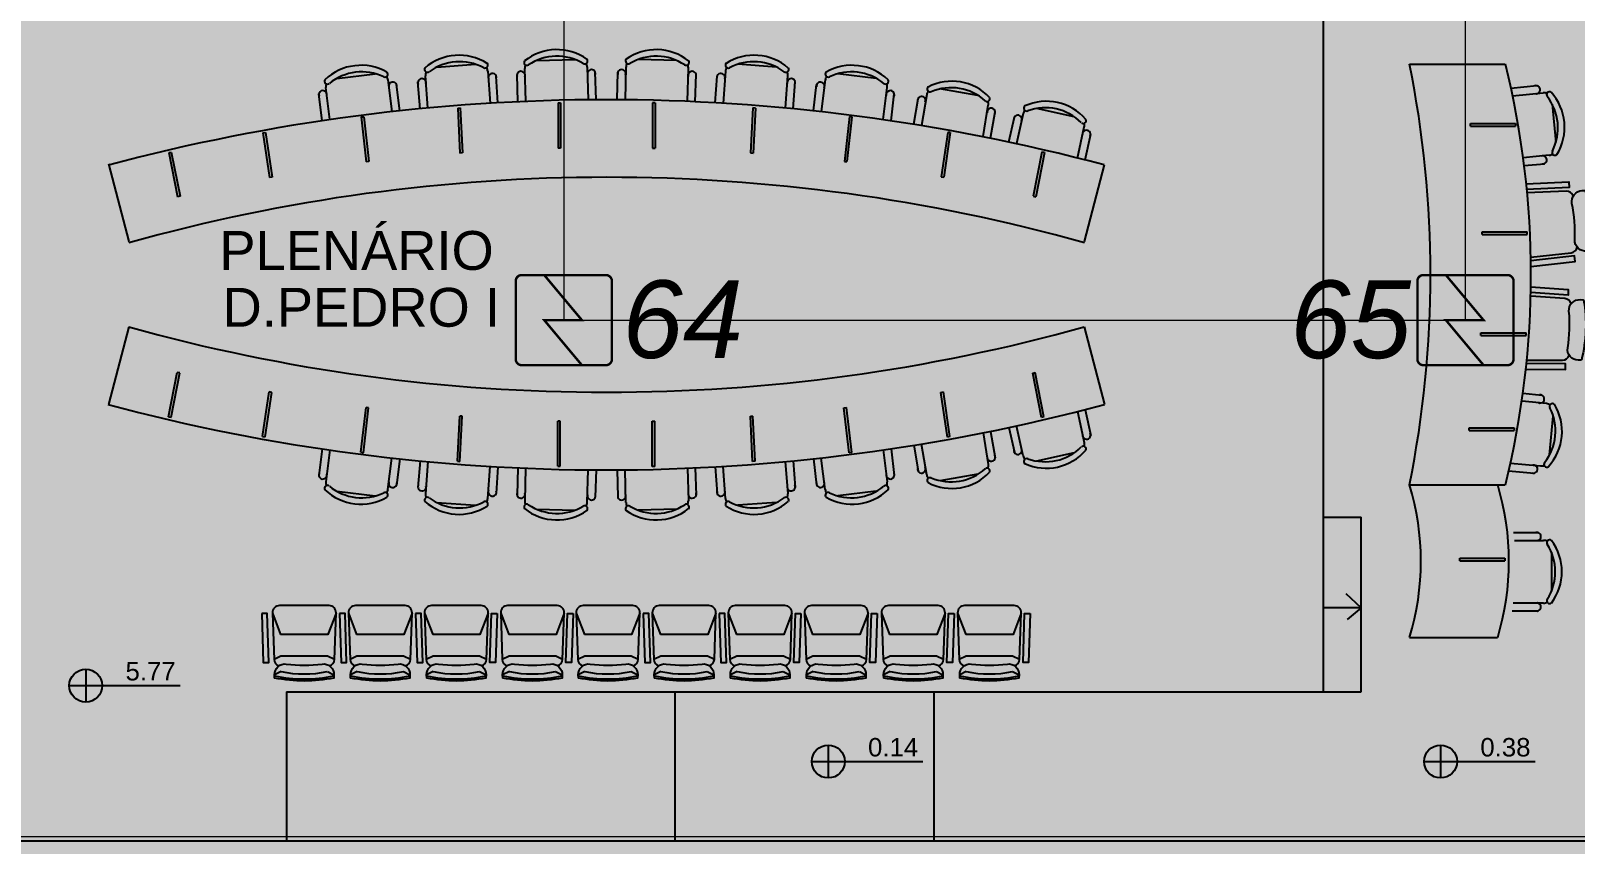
# Model space of a CAD drawing. Header units: metres. Extents: x -331 to 2982, y 362 to 2539.
# Drawn here: x 858.07 to 869.99, y 1563.6 to 1569.88 of the extents above; entities that cross this region are included whole.
import ezdxf

# ---------------------------------------------------------------- set-up
doc = ezdxf.new("R2010")
doc.units = ezdxf.units.M
doc.layers.add('_salas', color=251, linetype='Continuous', plot=False)
for name, color, linetype in [('ALV', 251, 'Continuous'), ('Cota Nivel', 251, 'Continuous'), ('Det', 251, 'Continuous'), ('DET. FUMAÇA', 1, 'Continuous'), ('Div', 251, 'Continuous'), ('Mob', 251, 'Continuous'), ('Pis', 251, 'Continuous'), ('Texto_Salas', 251, 'Continuous')]:
    doc.layers.add(name, color=color, linetype=linetype)
doc.styles.add('ALESP1', font='arial.ttf')
doc.styles.add('DESTAQUE', font='arial.ttf', dxfattribs={"height": 0.4})
doc.styles.add('X3G_ENTITY_1416AA16', font='arial.ttf', dxfattribs={"height": 0.6})
doc.styles.add('X3G_ENTITY_1416AA19', font='arial.ttf', dxfattribs={"height": 0.6})

# ---------------------------------------------------------------- blocks, each defined once
blk = doc.blocks.new('Detector de fumaça')
at = {"layer": 'DET. FUMAÇA', "linetype": 'Continuous', "lineweight": 15, "const_width": 0.0187}
blk.add_lwpolyline([(774.599, 539.816), (775.249, 539.816, -0.414214), (775.296, 539.769), (775.296, 539.167, -0.414214), (775.249, 539.12), (774.599, 539.12, -0.414214), (774.553, 539.167), (774.553, 539.769, -0.414214)], format="xyb", close=True, dxfattribs=at)
blk.add_lwpolyline([(774.773, 539.816), (775.064, 539.468), (774.773, 539.468), (775.064, 539.12)], dxfattribs=at)

msp = doc.modelspace()

# ---------------------------------------------------------------- hatches: boundary and pattern name
at = {"layer": '_salas', "transparency": 33554559}
h = msp.add_hatch(color=256, dxfattribs=at)
h.dxf.hatch_style = 1
h.paths.add_polyline_path([(870.318, 1588.071), (866.698, 1588.071), (849.658, 1588.071), (849.658, 1588.221), (849.558, 1588.221), (849.558, 1587.643), (849.558, 1576.021), (849.558, 1572.371), (849.558, 1563.321), (850.458, 1563.321), (850.458, 1556.077), (849.233, 1556.077), (849.233, 1556.971), (849.583, 1556.971), (849.583, 1557.071), (849.183, 1557.071), (846.433, 1557.071), (846.033, 1557.071), (846.033, 1556.971), (846.383, 1556.971), (846.383, 1556.077), (845.258, 1556.077), (845.258, 1560.771), (818.108, 1560.771), (818.108, 1560.671), (818.108, 1552.611), (870.318, 1552.611)])
h = msp.add_hatch(color=256, dxfattribs=at)
h.dxf.hatch_style = 1
h.paths.add_polyline_path([(870.339, 1587.991), (866.719, 1587.991), (849.679, 1587.991), (849.679, 1588.141), (849.579, 1588.141), (849.579, 1587.563), (849.579, 1575.941), (849.579, 1572.291), (849.579, 1563.241), (850.479, 1563.241), (850.479, 1555.997), (849.254, 1555.997), (849.254, 1556.891), (849.604, 1556.891), (849.604, 1556.991), (849.204, 1556.991), (846.454, 1556.991), (846.054, 1556.991), (846.054, 1556.891), (846.404, 1556.891), (846.404, 1555.997), (845.279, 1555.997), (845.279, 1560.691), (818.129, 1560.691), (818.129, 1560.591), (818.129, 1552.531), (870.339, 1552.531)])
at = {"layer": 'Cota Nivel', "ltscale": 0.8}
h = msp.add_hatch(color=251, dxfattribs=at)
h.paths.add_polyline_path([(858.489, 1564.82), (858.489, 1564.947, 0.414214), (858.362, 1564.82)])
h.paths.add_polyline_path([(858.489, 1564.694, 0.414214), (858.616, 1564.82), (858.489, 1564.82)])
h = msp.add_hatch(color=251, dxfattribs=at)
h.paths.add_polyline_path([(864.224, 1564.234), (864.224, 1564.36, 0.414214), (864.098, 1564.234)])
h.paths.add_polyline_path([(864.224, 1564.107, 0.414214), (864.351, 1564.234), (864.224, 1564.234)])
h = msp.add_hatch(color=251, dxfattribs=at)
h.paths.add_polyline_path([(868.953, 1564.234), (868.953, 1564.36, 0.414214), (868.826, 1564.234)])
h.paths.add_polyline_path([(868.953, 1564.107, 0.414214), (869.08, 1564.234), (868.953, 1564.234)])

# ---------------------------------------------------------------- linework, layer by layer
at = {"layer": 'ALV', "color": 251}
msp.add_line((849.559, 1563.621), (870.299, 1563.621), dxfattribs=at)
at = {"layer": 'Cota Nivel', "color": 251, "ltscale": 0.8}
for p, q in [((858.489, 1564.947), (858.489, 1564.694)), ((858.362, 1564.82), (859.219, 1564.82)), ((864.224, 1564.36), (864.224, 1564.107)), ((868.953, 1564.36), (868.953, 1564.107)), ((864.098, 1564.234), (864.954, 1564.234)), ((868.826, 1564.234), (869.683, 1564.234))]:
    msp.add_line(p, q, dxfattribs=at)
for centre in [(858.489, 1564.82), (864.224, 1564.234), (868.953, 1564.234)]:
    msp.add_circle(centre, 0.127, dxfattribs=at)
at = {"layer": 'Det', "color": 251}
for q in [(868.049, 1565.421), (868.224, 1565.53), (868.232, 1565.332)]:
    msp.add_line((868.339, 1565.421), q, dxfattribs=at)
at = {"layer": 'Div', "color": 150, "linetype": 'Continuous', "lineweight": 0}
for p, q in [((862.181, 1584.348), (862.181, 1567.643)), ((869.145, 1567.643), (869.145, 1583.98)), ((862.181, 1567.643), (869.145, 1567.643))]:
    msp.add_line(p, q, dxfattribs=at)
at = {"layer": 'Div', "color": 230, "linetype": 'Continuous', "lineweight": 0}
msp.add_line((873.696, 1563.652), (855.219, 1563.652), dxfattribs=at)
at = {"layer": 'Mob', "color": 251}
for p, q in [((861.2, 1569.597), (861.498, 1569.619)), ((861.97, 1569.648), (862.269, 1569.656)), ((862.362, 1569.598), (862.369, 1569.345)), ((862.661, 1569.598), (862.654, 1569.345)), ((863.054, 1569.648), (862.755, 1569.656)), ((863.824, 1569.597), (863.525, 1569.619)), ((860.428, 1569.51), (860.725, 1569.546)), ((860.823, 1569.498), (860.853, 1569.253)), ((861.071, 1569.276), (861.055, 1569.483)), ((861.131, 1569.282), (861.112, 1569.53)), ((861.594, 1569.566), (861.612, 1569.319)), ((861.673, 1569.322), (861.658, 1569.528)), ((861.826, 1569.33), (861.82, 1569.541)), ((861.887, 1569.333), (861.88, 1569.585)), ((862.43, 1569.346), (862.424, 1569.557)), ((862.593, 1569.346), (862.599, 1569.557)), ((863.137, 1569.333), (863.144, 1569.585)), ((863.197, 1569.33), (863.203, 1569.541)), ((863.35, 1569.322), (863.365, 1569.528)), ((863.43, 1569.566), (863.411, 1569.319)), ((863.893, 1569.282), (863.911, 1569.53)), ((863.953, 1569.276), (863.968, 1569.483)), ((864.2, 1569.498), (864.17, 1569.253)), ((864.595, 1569.51), (864.298, 1569.546)), ((860.315, 1569.183), (860.29, 1569.39)), ((860.374, 1569.192), (860.344, 1569.439)), ((860.914, 1569.26), (860.889, 1569.463)), ((864.109, 1569.26), (864.134, 1569.463)), ((864.649, 1569.192), (864.679, 1569.439)), ((864.709, 1569.183), (864.734, 1569.39)), ((864.884, 1569.156), (864.917, 1569.353)), ((864.985, 1569.385), (864.944, 1569.146)), ((865.38, 1569.379), (865.085, 1569.429)), ((869.497, 1569.435), (869.697, 1569.454)), ((869.509, 1569.376), (869.746, 1569.398)), ((865.419, 1569.06), (865.46, 1569.304)), ((865.478, 1569.048), (865.513, 1569.252)), ((865.73, 1569.238), (865.678, 1569.006)), ((866.124, 1569.213), (865.832, 1569.277)), ((869.815, 1569.312), (869.843, 1569.014)), ((865.619, 1569.019), (865.661, 1569.21)), ((866.149, 1568.895), (866.201, 1569.135)), ((866.207, 1568.881), (866.251, 1569.08)), ((869.792, 1568.916), (869.591, 1568.897)), ((869.599, 1568.836), (869.755, 1568.851)), ((869.771, 1566.999), (869.58, 1567.017)), ((869.588, 1567.078), (869.735, 1567.064)), ((866.148, 1566.936), (866.201, 1566.697)), ((866.207, 1566.951), (866.251, 1566.752)), ((869.795, 1566.603), (869.823, 1566.901)), ((865.419, 1566.772), (865.46, 1566.528)), ((865.478, 1566.784), (865.513, 1566.58)), ((865.619, 1566.813), (865.661, 1566.622)), ((865.729, 1566.594), (865.678, 1566.826)), ((860.315, 1566.649), (860.289, 1566.442)), ((860.374, 1566.64), (860.344, 1566.393)), ((864.649, 1566.64), (864.679, 1566.393)), ((864.709, 1566.649), (864.734, 1566.442)), ((864.884, 1566.676), (864.917, 1566.479)), ((864.984, 1566.447), (864.944, 1566.686)), ((866.124, 1566.619), (865.832, 1566.554)), ((860.823, 1566.334), (860.853, 1566.578)), ((860.914, 1566.572), (860.889, 1566.369)), ((861.071, 1566.556), (861.055, 1566.349)), ((861.131, 1566.55), (861.112, 1566.302)), ((861.594, 1566.266), (861.612, 1566.513)), ((861.673, 1566.51), (861.658, 1566.304)), ((861.826, 1566.502), (861.82, 1566.291)), ((861.886, 1566.499), (861.88, 1566.247)), ((863.137, 1566.499), (863.144, 1566.247)), ((863.197, 1566.502), (863.203, 1566.291)), ((863.35, 1566.51), (863.365, 1566.304)), ((863.429, 1566.266), (863.411, 1566.513)), ((863.892, 1566.55), (863.911, 1566.302)), ((863.953, 1566.556), (863.968, 1566.349)), ((864.109, 1566.572), (864.134, 1566.369)), ((864.2, 1566.334), (864.17, 1566.578)), ((869.493, 1566.539), (869.726, 1566.517)), ((862.362, 1566.234), (862.369, 1566.487)), ((862.43, 1566.486), (862.424, 1566.275)), ((862.593, 1566.486), (862.599, 1566.275)), ((862.661, 1566.234), (862.654, 1566.487)), ((865.38, 1566.453), (865.085, 1566.403)), ((869.479, 1566.48), (869.677, 1566.461)), ((860.428, 1566.322), (860.725, 1566.285)), ((864.595, 1566.322), (864.298, 1566.285)), ((861.199, 1566.235), (861.498, 1566.213)), ((861.97, 1566.184), (862.269, 1566.176)), ((863.054, 1566.184), (862.755, 1566.176)), ((863.824, 1566.235), (863.525, 1566.213)), ((869.517, 1566.003), (869.706, 1566.002)), ((869.524, 1565.942), (869.749, 1565.942)), ((869.809, 1565.85), (869.809, 1565.55)), ((869.748, 1565.458), (869.515, 1565.458)), ((859.931, 1565.381), (859.994, 1565.215)), ((860.519, 1565.381), (860.581, 1565.215)), ((861.106, 1565.381), (861.169, 1565.215)), ((861.694, 1565.381), (861.756, 1565.215)), ((862.277, 1565.381), (862.34, 1565.215)), ((862.865, 1565.381), (862.928, 1565.215)), ((863.452, 1565.381), (863.515, 1565.215)), ((864.04, 1565.381), (864.103, 1565.215)), ((864.635, 1565.381), (864.698, 1565.215)), ((865.223, 1565.381), (865.286, 1565.215)), ((869.506, 1565.397), (869.706, 1565.397)), ((859.997, 1565.048), (859.943, 1565.022)), ((860.356, 1565.048), (859.997, 1565.048)), ((860.41, 1565.022), (860.356, 1565.048)), ((860.584, 1565.048), (860.53, 1565.022)), ((860.944, 1565.048), (860.584, 1565.048)), ((860.997, 1565.022), (860.944, 1565.048)), ((861.172, 1565.048), (861.118, 1565.022)), ((861.531, 1565.048), (861.172, 1565.048)), ((861.585, 1565.022), (861.531, 1565.048)), ((861.759, 1565.048), (861.705, 1565.022)), ((862.119, 1565.048), (861.759, 1565.048)), ((862.172, 1565.022), (862.119, 1565.048)), ((862.343, 1565.048), (862.289, 1565.022)), ((862.702, 1565.048), (862.343, 1565.048)), ((862.756, 1565.022), (862.702, 1565.048)), ((862.93, 1565.048), (862.877, 1565.022)), ((863.29, 1565.048), (862.93, 1565.048)), ((863.344, 1565.022), (863.29, 1565.048)), ((863.518, 1565.048), (863.464, 1565.022)), ((863.877, 1565.048), (863.518, 1565.048)), ((863.931, 1565.022), (863.877, 1565.048)), ((864.105, 1565.048), (864.052, 1565.022)), ((864.465, 1565.048), (864.105, 1565.048)), ((864.519, 1565.022), (864.465, 1565.048)), ((864.701, 1565.048), (864.647, 1565.022)), ((865.06, 1565.048), (864.701, 1565.048)), ((865.114, 1565.022), (865.06, 1565.048)), ((865.288, 1565.048), (865.235, 1565.022)), ((865.648, 1565.048), (865.288, 1565.048)), ((865.702, 1565.022), (865.648, 1565.048)), ((859.998, 1564.928), (859.947, 1564.904)), ((860.355, 1564.928), (860.406, 1564.904)), ((860.585, 1564.928), (860.534, 1564.904)), ((860.942, 1564.928), (860.993, 1564.904)), ((861.173, 1564.928), (861.122, 1564.904)), ((861.53, 1564.928), (861.581, 1564.904)), ((861.761, 1564.928), (861.709, 1564.904)), ((862.117, 1564.928), (862.169, 1564.904)), ((862.344, 1564.928), (862.293, 1564.904)), ((862.701, 1564.928), (862.752, 1564.904)), ((862.932, 1564.928), (862.88, 1564.904)), ((863.289, 1564.928), (863.34, 1564.904)), ((863.519, 1564.928), (863.468, 1564.904)), ((863.876, 1564.928), (863.927, 1564.904)), ((864.107, 1564.928), (864.056, 1564.904)), ((864.464, 1564.928), (864.515, 1564.904)), ((864.702, 1564.928), (864.651, 1564.904)), ((865.059, 1564.928), (865.11, 1564.904)), ((865.29, 1564.928), (865.239, 1564.904)), ((865.647, 1564.928), (865.698, 1564.904))]:
    msp.add_line(p, q, dxfattribs=at)
at = {"layer": 'Mob', "color": 251, "ltscale": 0.8}
for p, q in [((868.713, 1569.621), (869.453, 1569.621)), ((861.362, 1569.281), (861.382, 1569.282)), ((861.362, 1569.281), (861.379, 1568.933)), ((861.382, 1569.282), (861.399, 1568.934)), ((862.137, 1569.32), (862.137, 1568.972)), ((862.137, 1569.32), (862.157, 1569.32)), ((862.157, 1569.32), (862.157, 1568.972)), ((862.867, 1569.32), (862.867, 1568.972)), ((862.887, 1569.32), (862.867, 1569.32)), ((862.887, 1569.32), (862.887, 1568.972)), ((863.642, 1569.282), (863.624, 1568.934)), ((863.662, 1569.281), (863.642, 1569.282)), ((863.662, 1569.281), (863.644, 1568.933)), ((860.616, 1569.212), (860.636, 1569.214)), ((860.616, 1569.212), (860.656, 1568.866)), ((860.636, 1569.214), (860.676, 1568.868)), ((864.388, 1569.215), (864.348, 1568.869)), ((864.407, 1569.213), (864.367, 1568.867)), ((864.407, 1569.213), (864.388, 1569.215)), ((869.184, 1569.161), (869.532, 1569.161)), ((869.184, 1569.141), (869.184, 1569.161)), ((869.184, 1569.141), (869.532, 1569.141)), ((869.532, 1569.161), (869.532, 1569.141)), ((859.857, 1569.09), (859.877, 1569.093)), ((859.857, 1569.09), (859.908, 1568.745)), ((859.877, 1569.093), (859.928, 1568.748)), ((865.147, 1569.093), (865.096, 1568.749)), ((865.166, 1569.091), (865.116, 1568.746)), ((865.166, 1569.091), (865.147, 1569.093)), ((859.131, 1568.937), (859.15, 1568.941)), ((859.131, 1568.937), (859.198, 1568.595)), ((859.15, 1568.941), (859.218, 1568.599)), ((861.399, 1568.934), (861.379, 1568.933)), ((862.157, 1568.972), (862.137, 1568.972)), ((862.867, 1568.972), (862.887, 1568.972)), ((863.624, 1568.934), (863.644, 1568.933)), ((865.873, 1568.941), (865.806, 1568.6)), ((865.893, 1568.938), (865.826, 1568.596)), ((865.893, 1568.938), (865.873, 1568.941)), ((858.665, 1568.851), (858.821, 1568.251)), ((860.676, 1568.868), (860.656, 1568.866)), ((864.348, 1568.869), (864.367, 1568.867)), ((866.354, 1568.842), (866.201, 1568.251)), ((859.928, 1568.748), (859.908, 1568.745)), ((865.096, 1568.749), (865.116, 1568.746)), ((859.218, 1568.599), (859.198, 1568.595)), ((865.806, 1568.6), (865.826, 1568.596)), ((869.274, 1568.325), (869.622, 1568.325)), ((869.274, 1568.305), (869.274, 1568.325)), ((869.274, 1568.305), (869.622, 1568.305)), ((869.622, 1568.305), (869.622, 1568.325)), ((858.821, 1567.591), (858.665, 1566.991)), ((866.201, 1567.591), (866.357, 1566.991)), ((869.265, 1567.545), (869.613, 1567.545)), ((869.265, 1567.525), (869.265, 1567.545)), ((869.265, 1567.525), (869.613, 1567.525)), ((869.613, 1567.525), (869.613, 1567.545)), ((859.128, 1566.897), (859.196, 1567.239)), ((859.148, 1566.893), (859.215, 1567.235)), ((859.215, 1567.235), (859.196, 1567.239)), ((865.803, 1567.234), (865.823, 1567.238)), ((865.871, 1566.892), (865.803, 1567.234)), ((865.89, 1566.896), (865.823, 1567.238)), ((859.855, 1566.744), (859.905, 1567.088)), ((859.925, 1567.085), (859.905, 1567.088)), ((865.094, 1567.085), (865.113, 1567.088)), ((865.164, 1566.743), (865.113, 1567.088)), ((859.874, 1566.741), (859.925, 1567.085)), ((860.614, 1566.622), (860.654, 1566.968)), ((860.674, 1566.965), (860.654, 1566.968)), ((864.345, 1566.965), (864.365, 1566.967)), ((864.405, 1566.621), (864.365, 1566.967)), ((865.144, 1566.74), (865.094, 1567.085)), ((859.128, 1566.897), (859.148, 1566.893)), ((860.633, 1566.619), (860.674, 1566.965)), ((861.359, 1566.553), (861.377, 1566.901)), ((861.397, 1566.9), (861.377, 1566.901)), ((861.379, 1566.552), (861.397, 1566.9)), ((862.134, 1566.514), (862.134, 1566.862)), ((862.154, 1566.862), (862.134, 1566.862)), ((862.154, 1566.514), (862.154, 1566.862)), ((862.864, 1566.513), (862.865, 1566.862)), ((862.865, 1566.862), (862.885, 1566.862)), ((862.884, 1566.513), (862.885, 1566.862)), ((863.622, 1566.9), (863.642, 1566.901)), ((863.639, 1566.552), (863.622, 1566.9)), ((863.659, 1566.553), (863.642, 1566.901)), ((864.385, 1566.619), (864.345, 1566.965)), ((865.89, 1566.896), (865.871, 1566.892)), ((859.855, 1566.744), (859.874, 1566.741)), ((865.164, 1566.743), (865.144, 1566.74)), ((869.173, 1566.81), (869.521, 1566.81)), ((869.173, 1566.79), (869.173, 1566.81)), ((869.173, 1566.79), (869.521, 1566.79)), ((869.521, 1566.81), (869.521, 1566.79)), ((860.614, 1566.622), (860.633, 1566.619)), ((864.405, 1566.621), (864.385, 1566.619)), ((861.359, 1566.553), (861.379, 1566.552)), ((862.134, 1566.514), (862.154, 1566.514)), ((862.884, 1566.513), (862.864, 1566.513)), ((863.659, 1566.553), (863.639, 1566.552)), ((868.713, 1566.371), (869.453, 1566.371)), ((868.713, 1566.371), (869.393, 1566.371)), ((869.101, 1565.804), (869.45, 1565.804)), ((869.101, 1565.784), (869.101, 1565.804)), ((869.101, 1565.784), (869.45, 1565.784)), ((869.45, 1565.804), (869.45, 1565.784)), ((868.713, 1565.191), (869.393, 1565.191))]:
    msp.add_line(p, q, dxfattribs=at)
at = {"layer": 'Mob', "color": 251}
for points in [[(869.615, 1568.696), (869.944, 1568.71), (869.947, 1568.666), (869.618, 1568.652)], [(869.651, 1568.057), (869.992, 1568.095), (869.988, 1568.139), (869.65, 1568.101)], [(869.65, 1567.899), (869.939, 1567.879), (869.938, 1567.835), (869.649, 1567.855)], [(869.615, 1567.263), (869.917, 1567.262), (869.919, 1567.306), (869.616, 1567.307)], [(860.422, 1565.381), (860.359, 1565.215), (859.994, 1565.215)], [(861.009, 1565.381), (860.946, 1565.215), (860.581, 1565.215)], [(861.597, 1565.381), (861.534, 1565.215), (861.169, 1565.215)], [(862.184, 1565.381), (862.122, 1565.215), (861.756, 1565.215)], [(862.768, 1565.381), (862.705, 1565.215), (862.34, 1565.215)], [(863.355, 1565.381), (863.293, 1565.215), (862.928, 1565.215)], [(863.943, 1565.381), (863.88, 1565.215), (863.515, 1565.215)], [(864.531, 1565.381), (864.468, 1565.215), (864.103, 1565.215)], [(865.126, 1565.381), (865.063, 1565.215), (864.698, 1565.215)], [(865.714, 1565.381), (865.651, 1565.215), (865.286, 1565.215)]]:
    msp.add_lwpolyline(points, dxfattribs=at)
for points in [[(869.978, 1568.603, 0.320836), (869.925, 1568.638), (869.62, 1568.625)], [(869.65, 1568.128), (869.962, 1568.163, 0.320836), (870.009, 1568.206)], [(869.961, 1567.769, 0.320836), (869.912, 1567.81), (869.649, 1567.828)], [(869.617, 1567.334), (869.895, 1567.334, 0.320836), (869.947, 1567.371)], [(860.371, 1564.973, 0.320836), (860.41, 1565.022), (860.422, 1565.381, 0.430564), (860.368, 1565.438), (859.985, 1565.438, 0.430564), (859.931, 1565.381), (859.943, 1565.022, 0.320836), (859.981, 1564.973)], [(860.959, 1564.973, 0.320836), (860.997, 1565.022), (861.009, 1565.381, 0.430564), (860.955, 1565.438), (860.572, 1565.438, 0.430564), (860.519, 1565.381), (860.53, 1565.022, 0.320836), (860.569, 1564.973)], [(861.546, 1564.973, 0.320836), (861.585, 1565.022), (861.597, 1565.381, 0.430564), (861.543, 1565.438), (861.16, 1565.438, 0.430564), (861.106, 1565.381), (861.118, 1565.022, 0.320836), (861.157, 1564.973)], [(862.134, 1564.973, 0.320836), (862.172, 1565.022), (862.184, 1565.381, 0.430564), (862.131, 1565.438), (861.747, 1565.438, 0.430564), (861.694, 1565.381), (861.705, 1565.022, 0.320836), (861.744, 1564.973)], [(862.717, 1564.973, 0.320836), (862.756, 1565.022), (862.768, 1565.381, 0.430564), (862.714, 1565.438), (862.331, 1565.438, 0.430564), (862.277, 1565.381), (862.289, 1565.022, 0.320836), (862.328, 1564.973)], [(863.305, 1564.973, 0.320836), (863.344, 1565.022), (863.355, 1565.381, 0.430564), (863.302, 1565.438), (862.919, 1565.438, 0.430564), (862.865, 1565.381), (862.877, 1565.022, 0.320836), (862.915, 1564.973)], [(863.892, 1564.973, 0.320836), (863.931, 1565.022), (863.943, 1565.381, 0.430564), (863.889, 1565.438), (863.506, 1565.438, 0.430564), (863.452, 1565.381), (863.464, 1565.022, 0.320836), (863.503, 1564.973)], [(864.48, 1564.973, 0.320836), (864.519, 1565.022), (864.531, 1565.381, 0.430564), (864.477, 1565.438), (864.094, 1565.438, 0.430564), (864.04, 1565.381), (864.052, 1565.022, 0.320836), (864.09, 1564.973)], [(865.075, 1564.973, 0.320836), (865.114, 1565.022), (865.126, 1565.381, 0.430564), (865.072, 1565.438), (864.689, 1565.438, 0.430564), (864.635, 1565.381), (864.647, 1565.022, 0.320836), (864.686, 1564.973)], [(865.663, 1564.973, 0.320836), (865.702, 1565.022), (865.714, 1565.381, 0.430564), (865.66, 1565.438), (865.277, 1565.438, 0.430564), (865.223, 1565.381), (865.235, 1565.022, 0.320836), (865.273, 1564.973)]]:
    msp.add_lwpolyline(points, format="xyb", dxfattribs=at)
for points in [[(870.107, 1568.179), (870.082, 1568.176, -0.46106), (869.99, 1568.262, 0.062207), (869.968, 1568.544, -0.46106), (870.046, 1568.643), (870.071, 1568.645, -0.102212)], [(870.041, 1567.333), (870.016, 1567.333, -0.46106), (869.935, 1567.429, 0.062207), (869.945, 1567.712, -0.46106), (870.033, 1567.801), (870.058, 1567.8, -0.102212)], [(859.948, 1564.879), (859.947, 1564.904, -0.46106), (860.038, 1564.987, 0.062207), (860.315, 1564.987, -0.46106), (860.406, 1564.904), (860.405, 1564.879, -0.102212)], [(860.535, 1564.879), (860.534, 1564.904, -0.46106), (860.625, 1564.987, 0.062207), (860.903, 1564.987, -0.46106), (860.993, 1564.904), (860.993, 1564.879, -0.102212)], [(861.123, 1564.879), (861.122, 1564.904, -0.46106), (861.213, 1564.987, 0.062207), (861.49, 1564.987, -0.46106), (861.581, 1564.904), (861.58, 1564.879, -0.102212)], [(861.71, 1564.879), (861.709, 1564.904, -0.46106), (861.8, 1564.987, 0.062207), (862.078, 1564.987, -0.46106), (862.169, 1564.904), (862.168, 1564.879, -0.102212)], [(862.294, 1564.879), (862.293, 1564.904, -0.46106), (862.384, 1564.987, 0.062207), (862.661, 1564.987, -0.46106), (862.752, 1564.904), (862.751, 1564.879, -0.102212)], [(862.881, 1564.879), (862.88, 1564.904, -0.46106), (862.971, 1564.987, 0.062207), (863.249, 1564.987, -0.46106), (863.34, 1564.904), (863.339, 1564.879, -0.102212)], [(863.469, 1564.879), (863.468, 1564.904, -0.46106), (863.559, 1564.987, 0.062207), (863.836, 1564.987, -0.46106), (863.927, 1564.904), (863.926, 1564.879, -0.102212)], [(864.056, 1564.879), (864.056, 1564.904, -0.46106), (864.146, 1564.987, 0.062207), (864.424, 1564.987, -0.46106), (864.515, 1564.904), (864.514, 1564.879, -0.102212)], [(864.652, 1564.879), (864.651, 1564.904, -0.46106), (864.742, 1564.987, 0.062207), (865.019, 1564.987, -0.46106), (865.11, 1564.904), (865.109, 1564.879, -0.102212)], [(865.239, 1564.879), (865.239, 1564.904, -0.46106), (865.329, 1564.987, 0.062207), (865.607, 1564.987, -0.46106), (865.698, 1564.904), (865.697, 1564.879, -0.102212)]]:
    msp.add_lwpolyline(points, format="xyb", close=True, dxfattribs=at)
for points in [[(859.848, 1565.376), (859.86, 1564.998), (859.903, 1564.998), (859.891, 1565.376)], [(859.848, 1565.376), (859.86, 1564.998), (859.903, 1564.998), (859.891, 1565.376)], [(860.449, 1565.376), (860.461, 1564.998), (860.504, 1564.998), (860.492, 1565.376)], [(861.036, 1565.376), (861.049, 1564.998), (861.092, 1564.998), (861.079, 1565.376)], [(861.667, 1565.376), (861.654, 1564.998), (861.611, 1564.998), (861.624, 1565.376)], [(861.667, 1565.376), (861.654, 1564.998), (861.611, 1564.998), (861.624, 1565.376)], [(862.254, 1565.376), (862.241, 1564.998), (862.198, 1564.998), (862.211, 1565.376)], [(862.795, 1565.376), (862.808, 1564.998), (862.851, 1564.998), (862.838, 1565.376)], [(863.382, 1565.376), (863.395, 1564.998), (863.438, 1564.998), (863.425, 1565.376)], [(864.013, 1565.376), (864, 1564.998), (863.957, 1564.998), (863.97, 1565.376)], [(864.013, 1565.376), (864, 1564.998), (863.957, 1564.998), (863.97, 1565.376)], [(864.601, 1565.376), (864.588, 1564.998), (864.545, 1564.998), (864.557, 1565.376)], [(865.196, 1565.376), (865.183, 1564.998), (865.14, 1564.998), (865.153, 1565.376)], [(865.196, 1565.376), (865.183, 1564.998), (865.14, 1564.998), (865.153, 1565.376)], [(865.784, 1565.376), (865.771, 1564.998), (865.728, 1564.998), (865.74, 1565.376)]]:
    msp.add_lwpolyline(points, close=True, dxfattribs=at)
for centre, radius, start, end in [((862.128, 1569.33), 0.402, 54.7008, 128.4406), ((862.895, 1569.33), 0.402, 51.5594, 125.2992), ((860.615, 1569.209), 0.402, 60.0679, 133.8077), ((861.127, 1569.579), 0.0221, 147.5397, 306.2572), ((861.372, 1569.287), 0.402, 57.3599, 131.0997), ((861.376, 1569.244), 0.395, 61.8056, 126.6541), ((861.573, 1569.612), 0.0221, 242.2024, 40.9199), ((861.534, 1569.561), 0.0603, 4.2298, 31.8143), ((861.896, 1569.633), 0.0221, 144.8806, 303.5981), ((861.94, 1569.587), 0.0603, 153.9863, 181.5707), ((862.129, 1569.286), 0.395, 59.1465, 123.995), ((862.343, 1569.645), 0.0221, 239.5433, 38.2608), ((862.302, 1569.596), 0.0603, 1.5707, 29.1552), ((862.68, 1569.645), 0.0221, 141.7392, 300.4567), ((862.722, 1569.596), 0.0603, 150.8448, 178.4293), ((862.894, 1569.286), 0.395, 56.005, 120.8535), ((863.127, 1569.633), 0.0221, 236.4019, 35.1194), ((863.084, 1569.587), 0.0603, 358.4293, 26.0137), ((863.451, 1569.612), 0.0221, 139.0801, 297.7976), ((863.49, 1569.561), 0.0603, 148.1857, 175.7702), ((863.651, 1569.287), 0.402, 48.9003, 122.6401), ((863.648, 1569.244), 0.395, 53.3459, 118.1944), ((863.897, 1569.579), 0.0221, 233.7428, 32.4603), ((864.408, 1569.209), 0.402, 46.1923, 119.9321), ((860.356, 1569.488), 0.0221, 150.2478, 308.9652), ((860.621, 1569.165), 0.395, 64.5136, 129.3621), ((860.8, 1569.542), 0.0221, 244.9104, 43.6279), ((860.764, 1569.49), 0.0603, 6.9378, 34.5223), ((860.86, 1569.45), 0.0314, 350.6776, 203.198), ((861.086, 1569.477), 0.0314, 347.9696, 200.49), ((861.173, 1569.535), 0.0603, 156.6454, 184.2298), ((861.629, 1569.517), 0.0314, 347.9696, 200.49), ((861.851, 1569.533), 0.0314, 345.3105, 197.8309), ((862.395, 1569.547), 0.0314, 345.3105, 197.8309), ((862.629, 1569.547), 0.0314, 342.1691, 194.6895), ((863.173, 1569.533), 0.0314, 342.1691, 194.6895), ((863.395, 1569.517), 0.0314, 339.51, 192.0304), ((863.851, 1569.535), 0.0603, 355.7702, 23.3546), ((863.937, 1569.477), 0.0314, 339.51, 192.0304), ((864.163, 1569.45), 0.0314, 336.802, 189.3224), ((864.26, 1569.49), 0.0603, 145.4777, 173.0622), ((864.223, 1569.542), 0.0221, 136.3721, 295.0896), ((864.403, 1569.165), 0.395, 50.6379, 115.4864), ((864.667, 1569.488), 0.0221, 231.0348, 29.7522), ((865.179, 1569.086), 0.402, 43.5289, 117.2687), ((860.321, 1569.384), 0.0314, 350.6776, 203.198), ((860.404, 1569.447), 0.0603, 159.3534, 186.9378), ((864.703, 1569.384), 0.0314, 336.802, 189.3224), ((864.619, 1569.447), 0.0603, 353.0622, 20.6466), ((864.945, 1569.339), 0.0314, 334.1386, 186.659), ((865.044, 1569.374), 0.0603, 142.8144, 170.3988), ((865.01, 1569.428), 0.0221, 133.7088, 292.4262), ((865.172, 1569.043), 0.395, 47.9746, 112.8231), ((865.451, 1569.353), 0.0221, 228.3714, 27.0889), ((869.691, 1569.423), 0.0315, 259.1735, 111.6939), ((869.751, 1569.338), 0.0605, 67.8493, 95.4337), ((869.794, 1569.385), 0.0221, 58.7436, 217.4611), ((869.464, 1569.128), 0.396, 333.0094, 37.8579), ((869.508, 1569.132), 0.403, 328.5638, 42.3036), ((865.482, 1569.248), 0.0314, 334.1386, 186.659), ((865.401, 1569.314), 0.0603, 350.3988, 17.9833), ((865.788, 1569.225), 0.0603, 140.0258, 167.6102), ((865.757, 1569.28), 0.0221, 130.9202, 289.6376), ((865.909, 1568.931), 0.402, 40.7403, 114.4801), ((865.9, 1568.888), 0.395, 45.186, 110.0345), ((865.688, 1569.194), 0.0314, 331.35, 183.8704), ((866.194, 1569.184), 0.0221, 225.5828, 24.3003), ((866.142, 1569.147), 0.0603, 347.6102, 15.1947), ((866.219, 1569.078), 0.0314, 331.35, 183.8704), ((869.743, 1568.88), 0.0315, 259.1735, 111.6939), ((869.786, 1568.977), 0.0605, 275.4337, 303.0181), ((869.837, 1568.938), 0.0221, 153.4063, 312.1238), ((869.723, 1567.034), 0.0315, 248.3061, 100.8265), ((869.444, 1566.787), 0.396, 322.1421, 26.9906), ((869.766, 1566.938), 0.0605, 56.9819, 84.5663), ((869.488, 1566.783), 0.403, 317.6964, 31.4362), ((869.817, 1566.976), 0.0221, 47.8762, 206.5937), ((866.219, 1566.754), 0.0314, 176.1296, 28.65), ((865.688, 1566.637), 0.0314, 176.1296, 28.65), ((865.909, 1566.901), 0.402, 245.5199, 319.2597), ((865.9, 1566.944), 0.395, 249.9655, 314.814), ((866.194, 1566.647), 0.0221, 335.6997, 134.4172), ((866.142, 1566.684), 0.0603, 344.8053, 12.3898), ((864.945, 1566.493), 0.0314, 173.341, 25.8614), ((865.172, 1566.789), 0.395, 247.1769, 312.0254), ((865.451, 1566.478), 0.0221, 332.9111, 131.6286), ((865.482, 1566.584), 0.0314, 173.341, 25.8614), ((865.401, 1566.518), 0.0603, 342.0167, 9.6012), ((865.788, 1566.607), 0.0603, 192.3898, 219.9742), ((865.757, 1566.551), 0.0221, 70.3624, 229.0798), ((869.671, 1566.492), 0.0315, 248.3061, 100.8265), ((869.731, 1566.577), 0.0605, 264.5663, 292.1507), ((869.774, 1566.53), 0.0221, 142.5389, 301.2564), ((860.32, 1566.447), 0.0314, 156.802, 9.3224), ((860.404, 1566.385), 0.0603, 173.0622, 200.6466), ((860.86, 1566.382), 0.0314, 156.802, 9.3224), ((864.163, 1566.382), 0.0314, 170.6776, 23.198), ((864.703, 1566.447), 0.0314, 170.6776, 23.198), ((864.619, 1566.385), 0.0603, 339.3534, 6.9378), ((865.044, 1566.457), 0.0603, 189.6012, 217.1856), ((865.01, 1566.404), 0.0221, 67.5738, 226.2912), ((865.179, 1566.745), 0.402, 242.7313, 316.4711), ((860.356, 1566.344), 0.0221, 51.0348, 209.7522), ((860.615, 1566.623), 0.402, 226.1923, 299.9321), ((860.621, 1566.666), 0.395, 230.6379, 295.4864), ((860.8, 1566.29), 0.0221, 316.3721, 115.0896), ((860.764, 1566.342), 0.0603, 325.4777, 353.0622), ((861.086, 1566.355), 0.0314, 159.51, 12.0304), ((861.127, 1566.253), 0.0221, 53.7428, 212.4603), ((861.173, 1566.297), 0.0603, 175.7702, 203.3546), ((861.376, 1566.588), 0.395, 233.3459, 298.1944), ((861.534, 1566.27), 0.0603, 328.1857, 355.7702), ((861.629, 1566.315), 0.0314, 159.51, 12.0304), ((861.851, 1566.299), 0.0314, 162.1691, 14.6895), ((862.395, 1566.284), 0.0314, 162.1691, 14.6895), ((862.629, 1566.284), 0.0314, 165.3105, 17.8309), ((863.173, 1566.299), 0.0314, 165.3105, 17.8309), ((863.395, 1566.315), 0.0314, 167.9696, 20.49), ((863.49, 1566.27), 0.0603, 184.2298, 211.8143), ((863.648, 1566.588), 0.395, 241.8056, 306.6541), ((863.897, 1566.253), 0.0221, 327.5397, 126.2572), ((863.937, 1566.355), 0.0314, 167.9696, 20.49), ((863.851, 1566.297), 0.0603, 336.6454, 4.2298), ((864.26, 1566.342), 0.0603, 186.9378, 214.5223), ((864.223, 1566.29), 0.0221, 64.9104, 223.6279), ((864.408, 1566.623), 0.402, 240.0679, 313.8077), ((864.403, 1566.666), 0.395, 244.5136, 309.3621), ((864.667, 1566.344), 0.0221, 330.2478, 128.9652), ((861.372, 1566.545), 0.402, 228.9003, 302.6401), ((861.573, 1566.22), 0.0221, 319.0801, 117.7976), ((861.896, 1566.199), 0.0221, 56.4019, 215.1194), ((862.128, 1566.502), 0.402, 231.5594, 305.2992), ((861.94, 1566.245), 0.0603, 178.4293, 206.0137), ((862.129, 1566.545), 0.395, 236.005, 300.8535), ((862.343, 1566.187), 0.0221, 321.7392, 120.4567), ((862.302, 1566.235), 0.0603, 330.8448, 358.4293), ((862.68, 1566.187), 0.0221, 59.5433, 218.2608), ((862.722, 1566.235), 0.0603, 181.5707, 209.1552), ((862.895, 1566.502), 0.402, 234.7008, 308.4406), ((862.894, 1566.545), 0.395, 239.1465, 303.995), ((863.127, 1566.199), 0.0221, 324.8806, 123.5981), ((863.083, 1566.245), 0.0603, 333.9863, 1.5707), ((863.451, 1566.22), 0.0221, 62.2024, 220.9199), ((863.651, 1566.545), 0.402, 237.3599, 311.0997), ((869.697, 1565.972), 0.0315, 253.6792, 106.1996), ((869.749, 1565.881), 0.0605, 62.3549, 89.9394), ((869.796, 1565.924), 0.0221, 53.2493, 211.9668), ((869.443, 1565.7), 0.396, 327.5151, 32.3636), ((869.487, 1565.7), 0.403, 323.0695, 36.8093), ((869.697, 1565.427), 0.0315, 253.6792, 106.1996), ((869.749, 1565.518), 0.0605, 269.9394, 297.5238), ((869.796, 1565.476), 0.0221, 147.912, 306.6294), ((860.176, 1565.983), 1.111, 258.0887, 281.9159), ((860.176, 1565.771), 0.861, 258.0414, 281.9586), ((860.764, 1565.983), 1.111, 258.0887, 281.9159), ((860.764, 1565.771), 0.861, 258.0414, 281.9586), ((861.351, 1565.983), 1.111, 258.0887, 281.9159), ((861.351, 1565.771), 0.861, 258.0414, 281.9586), ((861.939, 1565.983), 1.111, 258.0887, 281.9159), ((861.939, 1565.771), 0.861, 258.0414, 281.9586), ((862.522, 1565.983), 1.111, 258.0887, 281.9159), ((862.522, 1565.771), 0.861, 258.0414, 281.9586), ((863.11, 1565.983), 1.111, 258.0887, 281.9159), ((863.11, 1565.771), 0.861, 258.0414, 281.9586), ((863.698, 1565.983), 1.111, 258.0887, 281.9159), ((863.698, 1565.771), 0.861, 258.0414, 281.9586), ((864.285, 1565.983), 1.111, 258.0887, 281.9159), ((864.285, 1565.771), 0.861, 258.0414, 281.9586), ((864.881, 1565.983), 1.111, 258.0887, 281.9159), ((864.881, 1565.771), 0.861, 258.0414, 281.9586), ((865.468, 1565.983), 1.111, 258.0887, 281.9159), ((865.468, 1565.771), 0.861, 258.0414, 281.9586)]:
    msp.add_arc(centre, radius, start, end, dxfattribs=at)
at = {"layer": 'Mob', "color": 251, "ltscale": 0.8}
for centre, radius, start, end in [((860.633, 1567.996), 8.242, 348.6295, 11.3705), ((862.867, 1567.996), 6.784, 346.1415, 13.8585), ((862.512, 1554.44), 14.905, 75.0606, 104.9593), ((862.513, 1555.015), 13.731, 74.4102, 105.5898), ((862.511, 1580.817), 13.731, 254.4102, 285.5898), ((862.509, 1581.391), 14.905, 255.0407, 284.9593), ((866.754, 1565.781), 2.047, 343.246, 16.754), ((867.434, 1565.781), 2.047, 343.246, 16.754)]:
    msp.add_arc(centre, radius, start, end, dxfattribs=at)
at = {"layer": 'Pis', "color": 251}
for p, q in [((868.049, 1564.771), (868.049, 1571.371)), ((868.049, 1566.121), (868.339, 1566.121)), ((868.339, 1564.771), (868.339, 1566.121)), ((860.04, 1564.771), (868.049, 1564.771)), ((860.04, 1564.771), (860.04, 1563.621)), ((863.04, 1564.771), (863.04, 1563.621)), ((863.04, 1564.771), (863.04, 1563.621)), ((865.04, 1564.771), (865.04, 1563.621)), ((865.04, 1564.771), (865.04, 1563.621)), ((868.049, 1564.771), (868.339, 1564.771))]:
    msp.add_line(p, q, dxfattribs=at)

# ---------------------------------------------------------------- block references
at = {"layer": 'DET. FUMAÇA', "linetype": 'Continuous', "lineweight": 0}
for p in [(87.257, 1028.175), (94.221, 1028.175)]:
    msp.add_blockref('Detector de fumaça', p, dxfattribs=at)

# ---------------------------------------------------------------- texts
at = {"layer": 'Cota Nivel', "color": 251, "ltscale": 0.8, "style": 'ALESP1'}
for s, p in [('5.77', (858.796, 1564.86)), ('0.14', (864.531, 1564.273)), ('0.38', (869.26, 1564.273))]:
    msp.add_text(s, height=0.1426, dxfattribs=at).set_placement(p)
at = {"layer": 'Div', "color": 5, "linetype": 'Continuous', "lineweight": 0, "true_color": 0x0000ff, "char_height": 0.6, "attachment_point": 1}
for s, insert, style in [('{\\fArial|b0|i1|c0|p34;64}', (862.634, 1567.95), 'X3G_ENTITY_1416AA16'), ('{\\fArial|b0|i1|c0|p34;65}', (867.792, 1567.949), 'X3G_ENTITY_1416AA19')]:
    msp.add_mtext_dynamic_manual_height_columns(s, width=13.3188, gutter_width=2.5, heights=[0], dxfattribs=dict(at, insert=insert, style=style))
at = {"layer": 'Texto_Salas', "color": 251, "style": 'DESTAQUE'}
for s, p in [('PLENÁRIO', (859.521, 1568.031)), ('D.PEDRO I', (859.546, 1567.592))]:
    msp.add_text(s, height=0.3, dxfattribs=at).set_placement(p)

doc.saveas('drawing.dxf')
